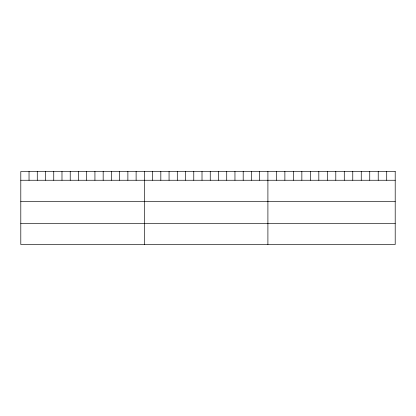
<?xml version="1.0" encoding="UTF-8"?>
<svg xmlns="http://www.w3.org/2000/svg" width="416" height="416" viewBox="0 0 416 416"><rect width="100%" height="100%" fill="white"/><g stroke="black" fill="none" stroke-linecap="round" stroke-linejoin="round"><path stroke-width="0.62" d="M20.8 180.253L395.2 180.253M20.8 201.458L395.2 201.458M20.8 223.309L395.2 223.309M386.714 171.486L386.714 180.253M378.227 171.486L378.227 180.253M369.741 171.486L369.741 180.253M361.254 171.486L361.254 180.253M352.768 171.486L352.768 180.253M344.282 171.486L344.282 180.253M335.795 171.486L335.795 180.253M327.309 171.486L327.309 180.253M318.822 171.486L318.822 180.253M310.336 171.486L310.336 180.253M301.85 171.486L301.85 180.253M293.363 171.486L293.363 180.253M284.877 171.486L284.877 180.253M276.39 171.486L276.39 180.253M267.904 171.486L267.904 244.514M259.667 171.486L259.667 180.253M251.43 171.486L251.43 180.253M243.194 171.486L243.194 180.253M234.957 171.486L234.957 180.253M226.72 171.486L226.72 180.253M218.483 171.486L218.483 180.253M210.246 171.486L210.246 180.253M202.01 171.486L202.01 180.253M193.773 171.486L193.773 180.253M185.536 171.486L185.536 180.253M177.299 171.486L177.299 180.253M169.062 171.486L169.062 180.253M160.826 171.486L160.826 180.253M152.589 171.486L152.589 180.253M144.352 171.486L144.352 244.514M136.115 171.486L136.115 180.253M127.878 171.486L127.878 180.253M119.642 171.486L119.642 180.253M111.405 171.486L111.405 180.253M103.168 171.486L103.168 180.253M94.931 171.486L94.931 180.253M86.694 171.486L86.694 180.253M78.458 171.486L78.458 180.253M70.221 171.486L70.221 180.253M61.984 171.486L61.984 180.253M53.747 171.486L53.747 180.253M45.51 171.486L45.51 180.253M37.274 171.486L37.274 180.253M29.037 171.486L29.037 180.253M395.2 171.486L20.8 171.486L20.8 244.514L395.2 244.514L395.2 171.486"/></g></svg>
